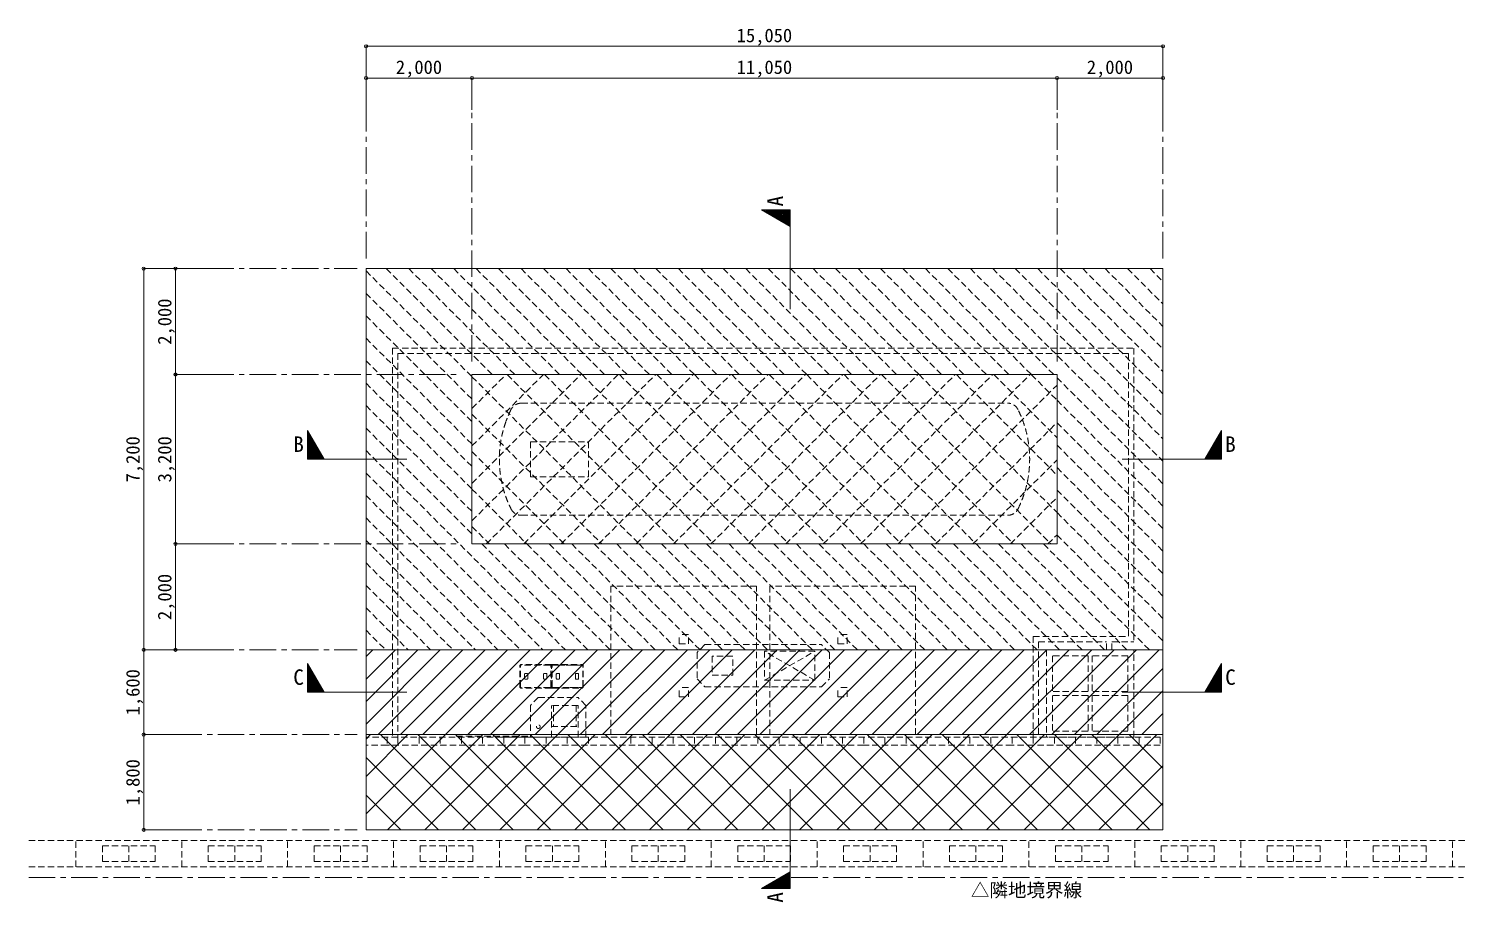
# Model space of a CAD drawing. Units: millimetres at full size, sheet at 1:100. Extents: x -42050 to 42050, y -29700 to 29700.
# Drawn here: x -17186 to 9982, y -8574 to 7923 of the extents above; entities that cross this region are included whole.
import ezdxf
from ezdxf.enums import TextEntityAlignment as Align

# ---------------------------------------------------------------- set-up
doc = ezdxf.new("R2010")
doc.units = ezdxf.units.MM
doc.header["$LTSCALE"] = 100
doc.header["$PDMODE"] = 32
doc.header["$PDSIZE"] = 60
doc.linetypes.add('CHAIN1', pattern=[8, 5, -1, 1, -1])
doc.linetypes.add('DASHED1', pattern=[1.8, 1.2, -0.6])
for name, color, linetype, lineweight in [('0-0_境界線', 7, 'DASHED1', 9), ('0-1_', 2, 'Continuous', 18), ('0-7_寸法', 7, 'Continuous', 5), ('0-8_雑１', 4, 'Continuous', 5), ('0-E_補助線', 4, 'Continuous', 5), ('0-F_通り芯', 4, 'Continuous', 5)]:
    doc.layers.add(name, color=color, linetype=linetype, lineweight=lineweight)
doc.styles.add('ＭＳ ゴシック', font='')
doc.styles.get('ＭＳ ゴシック').set_extended_font_data('MS Gothic')

msp = doc.modelspace()

# ---------------------------------------------------------------- linework, layer by layer
at = {"layer": '0-0_境界線'}
for p, q in [((-10314.6, 1892.8), (3685.4, 1892.8)), ((-10314.6, 1892.8), (-10314.6, -5457.2)), ((-10214.6, 1792.8), (3585.4, 1792.8)), ((-10214.6, 1792.8), (-10214.6, -5457.2)), ((3585.4, 1792.8), (3585.4, -3557.2)), ((3685.4, 1892.8), (3685.4, -3657.2)), ((-8814.6, -1807.2), (-8814.6, 1392.8)), ((-7881.6, 850.8), (1302.4, 850.8)), ((-7711.5, 122.8), (-6611.5, 122.8)), ((-7881.6, -1265.2), (1302.4, -1265.2)), ((2235.4, -1807.2), (-8814.6, -1807.2)), ((-4727.1, -3519.7), (-4902.1, -3519.7)), ((-4902.1, -3694.7), (-4902.1, -3519.7)), ((-4727.1, -3694.7), (-4727.1, -3519.7)), ((-1727.1, -3519.7), (-1902.1, -3519.7)), ((-1902.1, -3694.7), (-1902.1, -3519.7)), ((-1727.1, -3694.7), (-1727.1, -3519.7)), ((-4902.1, -3694.7), (-4727.1, -3694.7)), ((-4414.6, -3707.2), (-2214.6, -3707.2)), ((-2064.6, -3857.2), (-2214.6, -3707.2)), ((-1902.1, -3694.7), (-1727.1, -3694.7)), ((1785.4, -3557.2), (1785.4, -5457.2)), ((1785.4, -3557.2), (3585.4, -3557.2)), ((1885.4, -3657.2), (1885.4, -5457.2)), ((1885.4, -3657.2), (3172.1, -3657.2)), ((3172.1, -3807.2), (3172.1, -3657.2)), ((-3289.6, -4382.2), (-2339.6, -3832.2)), ((-2339.6, -4382.2), (-3289.6, -3832.2)), ((-2064.6, -3857.2), (-2064.6, -4357.2)), ((2035.4, -3807.2), (2035.4, -5457.2)), ((2035.4, -3807.2), (3685.4, -3807.2)), ((2150.4, -3922.2), (2150.4, -4592.2)), ((2820.4, -3922.2), (2150.4, -3922.2)), ((2820.4, -3922.2), (2820.4, -4592.2)), ((2900.4, -3922.2), (2900.4, -4592.2)), ((3570.4, -3922.2), (2900.4, -3922.2)), ((3570.4, -3922.2), (3570.4, -4592.2)), ((3685.4, -5457.2), (3685.4, -3807.2)), ((-7911.6, -4501.7), (-7911.6, -4111.7)), ((-7899.6, -4501.7), (-7899.6, -4111.7)), ((-7317.6, -4081.7), (-7881.6, -4081.7)), ((-7341.6, -4093.7), (-7881.6, -4093.7)), ((-7821.6, -4348.7), (-7821.6, -4264.7)), ((-7809.6, -4252.7), (-7773.6, -4252.7)), ((-7761.6, -4348.7), (-7761.6, -4264.7)), ((-7461.6, -4348.7), (-7461.6, -4264.7)), ((-7413.6, -4252.7), (-7449.6, -4252.7)), ((-7401.6, -4348.7), (-7401.6, -4264.7)), ((-7323.6, -4501.7), (-7323.6, -4111.7)), ((-7311.6, -4525.7), (-7311.6, -4087.7)), ((-7305.6, -4081.7), (-6741.6, -4081.7)), ((-7299.6, -4501.7), (-7299.6, -4111.7)), ((-7281.6, -4093.7), (-7059.6, -4093.7)), ((-6741.6, -4093.7), (-7281.6, -4093.7)), ((-7221.6, -4348.7), (-7221.6, -4264.7)), ((-7209.6, -4252.7), (-7173.6, -4252.7)), ((-7161.6, -4348.7), (-7161.6, -4264.7)), ((-6963.6, -4093.7), (-6741.6, -4093.7)), ((-6861.6, -4348.7), (-6861.6, -4264.7)), ((-6813.6, -4252.7), (-6849.6, -4252.7)), ((-6801.6, -4348.7), (-6801.6, -4264.7)), ((-6723.6, -4501.7), (-6723.6, -4111.7)), ((-6711.6, -4501.7), (-6711.6, -4111.7)), ((-7341.6, -4519.7), (-7881.6, -4519.7)), ((-7317.6, -4531.7), (-7881.6, -4531.7)), ((-7809.6, -4360.7), (-7773.6, -4360.7)), ((-7413.6, -4360.7), (-7449.6, -4360.7)), ((-7305.6, -4531.7), (-7053.6, -4531.7)), ((-7281.6, -4519.7), (-7053.6, -4519.7)), ((-7281.6, -4519.7), (-6741.6, -4519.7)), ((-7209.6, -4360.7), (-7173.6, -4360.7)), ((-7096.5, -4531.7), (-6741.6, -4531.7)), ((-6969.6, -4519.7), (-6741.6, -4519.7)), ((-6813.6, -4360.7), (-6849.6, -4360.7)), ((-4727.1, -4519.7), (-4902.1, -4519.7)), ((-4902.1, -4694.7), (-4902.1, -4519.7)), ((-4727.1, -4694.7), (-4727.1, -4519.7)), ((-4564.6, -4357.2), (-4414.6, -4507.2)), ((-4414.6, -4507.2), (-2214.6, -4507.2)), ((-2214.6, -4507.2), (-2064.6, -4357.2)), ((-1727.1, -4519.7), (-1902.1, -4519.7)), ((-1902.1, -4694.7), (-1902.1, -4519.7)), ((-1727.1, -4694.7), (-1727.1, -4519.7)), ((2820.4, -4592.2), (2150.4, -4592.2)), ((3570.4, -4592.2), (2900.4, -4592.2)), ((-7561.6, -4706.7), (-6811.6, -4706.7)), ((-7276.6, -4856.7), (-7276.6, -5256.2)), ((-6846.6, -4856.7), (-6846.6, -5256.2)), ((-4902.1, -4694.7), (-4727.1, -4694.7)), ((-1902.1, -4694.7), (-1727.1, -4694.7)), ((2150.4, -4672.2), (2150.4, -5342.2)), ((2820.4, -4672.2), (2150.4, -4672.2)), ((2820.4, -4672.2), (2820.4, -5342.2)), ((2900.4, -4672.2), (2900.4, -5342.2)), ((3570.4, -4672.2), (2900.4, -4672.2)), ((3570.4, -4672.2), (3570.4, -5342.2)), ((-7311.6, -5256.2), (-6811.6, -5256.2)), ((-3189.6, -5407.2), (-439.6, -5407.2)), ((2820.4, -5342.2), (2150.4, -5342.2)), ((3570.4, -5342.2), (2900.4, -5342.2)), ((4185.4, -5457.2), (-10814.6, -5457.2)), ((-10814.6, -5457.2), (-10814.6, -5607.2)), ((-10414.6, -5607.2), (-10814.6, -5607.2)), ((-10414.6, -5457.2), (-10414.6, -5607.2)), ((-8214.6, -5607.2), (-10414.6, -5607.2)), ((-10214.6, -5457.2), (-10214.6, -5607.2)), ((-9814.6, -5457.2), (-9814.6, -5607.2)), ((-9414.6, -5457.2), (-9414.6, -5607.2)), ((-9111.6, -5436.7), (-8811.6, -5436.7)), ((-9014.6, -5457.2), (-9014.6, -5607.2)), ((-8761.6, -5436.7), (-8461.6, -5436.7)), ((-8614.6, -5457.2), (-8614.6, -5607.2)), ((-8411.6, -5436.7), (-8111.6, -5436.7)), ((-7216, -5456.7), (-8266, -5456.7)), ((-8214.6, -5457.2), (-8214.6, -5607.2)), ((-7814.6, -5607.2), (-8214.6, -5607.2)), ((-8061.6, -5436.7), (-7761.6, -5436.7)), ((-7814.6, -5457.2), (-7814.6, -5607.2)), ((-5014.6, -5607.2), (-7814.6, -5607.2)), ((-6661.6, -5456.7), (-7711.6, -5456.7)), ((-7414.6, -5457.2), (-7414.6, -5607.2)), ((-7014.6, -5457.2), (-7014.6, -5607.2)), ((-6614.6, -5457.2), (-6614.6, -5607.2)), ((-5814.6, -5457.2), (-5814.6, -5607.2)), ((-5414.6, -5457.2), (-5414.6, -5607.2)), ((-5014.6, -5457.2), (-5014.6, -5607.2)), ((-4614.6, -5607.2), (-5014.6, -5607.2)), ((-4614.6, -5457.2), (-4614.6, -5607.2)), ((-1814.6, -5607.2), (-4614.6, -5607.2)), ((-4214.6, -5457.2), (-4214.6, -5607.2)), ((-3814.6, -5457.2), (-3814.6, -5607.2)), ((-3414.6, -5457.2), (-3414.6, -5607.2)), ((-3014.6, -5457.2), (-3014.6, -5607.2)), ((-2614.6, -5457.2), (-2614.6, -5607.2)), ((-2214.6, -5457.2), (-2214.6, -5607.2)), ((-1814.6, -5457.2), (-1814.6, -5607.2)), ((-1414.6, -5607.2), (-1814.6, -5607.2)), ((-1414.6, -5457.2), (-1414.6, -5607.2)), ((1385.4, -5607.2), (-1414.6, -5607.2)), ((-1014.6, -5457.2), (-1014.6, -5607.2)), ((-614.6, -5457.2), (-614.6, -5607.2)), ((-214.6, -5457.2), (-214.6, -5607.2)), ((185.4, -5457.2), (185.4, -5607.2)), ((585.4, -5457.2), (585.4, -5607.2)), ((985.4, -5457.2), (985.4, -5607.2)), ((1385.4, -5457.2), (1385.4, -5607.2)), ((1785.4, -5607.2), (1385.4, -5607.2)), ((1785.4, -5457.2), (1785.4, -5607.2)), ((3785.4, -5607.2), (1785.4, -5607.2)), ((3685.4, -5457.2), (2035.4, -5457.2)), ((2185.4, -5457.2), (2185.4, -5607.2)), ((2585.4, -5457.2), (2585.4, -5607.2)), ((2985.4, -5457.2), (2985.4, -5607.2)), ((3385.4, -5457.2), (3385.4, -5607.2)), ((3785.4, -5457.2), (3785.4, -5607.2)), ((4185.4, -5607.2), (3785.4, -5607.2)), ((4185.4, -5457.2), (4185.4, -5607.2)), ((-17185.5, -7407.2), (9982.5, -7407.2)), ((-16296, -7907.2), (-16296, -7407.2)), ((-15796, -7507.2), (-14796, -7507.2)), ((-15796, -7807.2), (-15796, -7507.2)), ((-15296, -7507.2), (-15296, -7807.2)), ((-14796, -7807.2), (-14796, -7507.2)), ((-14296, -7907.2), (-14296, -7407.2)), ((-13796, -7507.2), (-12796, -7507.2)), ((-13796, -7807.2), (-13796, -7507.2)), ((-13296, -7507.2), (-13296, -7807.2)), ((-12796, -7807.2), (-12796, -7507.2)), ((-12296, -7907.2), (-12296, -7407.2)), ((-11796, -7507.2), (-10796, -7507.2)), ((-11796, -7807.2), (-11796, -7507.2)), ((-11296, -7507.2), (-11296, -7807.2)), ((-10796, -7807.2), (-10796, -7507.2)), ((-10296, -7907.2), (-10296, -7407.2)), ((-9796, -7507.2), (-8796, -7507.2)), ((-9796, -7807.2), (-9796, -7507.2)), ((-9296, -7507.2), (-9296, -7807.2)), ((-8796, -7807.2), (-8796, -7507.2)), ((-8296, -7907.2), (-8296, -7407.2)), ((-7796, -7507.2), (-6796, -7507.2)), ((-7796, -7807.2), (-7796, -7507.2)), ((-7296, -7507.2), (-7296, -7807.2)), ((-6796, -7807.2), (-6796, -7507.2)), ((-6296, -7907.2), (-6296, -7407.2)), ((-5796, -7507.2), (-4796, -7507.2)), ((-5796, -7807.2), (-5796, -7507.2)), ((-5296, -7507.2), (-5296, -7807.2)), ((-4796, -7807.2), (-4796, -7507.2)), ((-4296, -7907.2), (-4296, -7407.2)), ((-3796, -7507.2), (-2796, -7507.2)), ((-3796, -7807.2), (-3796, -7507.2)), ((-3296, -7507.2), (-3296, -7807.2)), ((-2796, -7807.2), (-2796, -7507.2)), ((-2296, -7907.2), (-2296, -7407.2)), ((-1796, -7507.2), (-796, -7507.2)), ((-1796, -7807.2), (-1796, -7507.2)), ((-1296, -7507.2), (-1296, -7807.2)), ((-796, -7807.2), (-796, -7507.2)), ((-296, -7907.2), (-296, -7407.2)), ((204, -7507.2), (1204, -7507.2)), ((204, -7807.2), (204, -7507.2)), ((704, -7507.2), (704, -7807.2)), ((1204, -7807.2), (1204, -7507.2)), ((1704, -7907.2), (1704, -7407.2)), ((2204, -7507.2), (3204, -7507.2)), ((2204, -7807.2), (2204, -7507.2)), ((2704, -7507.2), (2704, -7807.2)), ((3204, -7807.2), (3204, -7507.2)), ((3704, -7907.2), (3704, -7407.2)), ((4204, -7507.2), (5204, -7507.2)), ((4204, -7807.2), (4204, -7507.2)), ((4704, -7507.2), (4704, -7807.2)), ((5204, -7807.2), (5204, -7507.2)), ((5704, -7907.2), (5704, -7407.2)), ((6204, -7507.2), (7204, -7507.2)), ((6204, -7807.2), (6204, -7507.2)), ((6704, -7507.2), (6704, -7807.2)), ((7204, -7807.2), (7204, -7507.2)), ((7704, -7907.2), (7704, -7407.2)), ((8204, -7507.2), (9204, -7507.2)), ((8204, -7807.2), (8204, -7507.2)), ((8704, -7507.2), (8704, -7807.2)), ((9204, -7807.2), (9204, -7507.2)), ((9704, -7907.2), (9704, -7407.2)), ((-15796, -7807.2), (-14796, -7807.2)), ((-13796, -7807.2), (-12796, -7807.2)), ((-11796, -7807.2), (-10796, -7807.2)), ((-9796, -7807.2), (-8796, -7807.2)), ((-7796, -7807.2), (-6796, -7807.2)), ((-5796, -7807.2), (-4796, -7807.2)), ((-3796, -7807.2), (-2796, -7807.2)), ((-1796, -7807.2), (-796, -7807.2)), ((204, -7807.2), (1204, -7807.2)), ((2204, -7807.2), (3204, -7807.2)), ((4204, -7807.2), (5204, -7807.2)), ((6204, -7807.2), (7204, -7807.2)), ((8204, -7807.2), (9204, -7807.2)), ((-17185.5, -7907.2), (9982.5, -7907.2))]:
    msp.add_line(p, q, dxfattribs=at)
for points in [[(2235.4, -1807.2), (2235.4, 1392.8), (-8814.6, 1392.8)], [(-7711.5, 122.8), (-7711.5, -537.2), (-6611.5, -537.2), (-6611.5, 122.8)], [(-439.6, -5407.2), (-439.6, -2607.2), (-3189.6, -2607.2), (-3189.6, -5407.2)], [(-4414.6, -3707.2), (-4564.6, -3857.2), (-4564.6, -4357.2)], [(3272.1, -3807.2), (3272.1, -3657.2), (3685.4, -3657.2)], [(-7561.6, -4706.7), (-7711.6, -4856.7), (-7711.6, -5456.7)], [(-6811.6, -5456.7), (-7311.6, -5456.7), (-7311.6, -4856.7)], [(-6811.6, -5456.7), (-6811.6, -4856.7), (-7311.6, -4856.7)], [(-6661.6, -5456.7), (-6661.6, -4856.7), (-6811.6, -4706.7)]]:
    msp.add_lwpolyline(points, dxfattribs=at)
for points in [[(-3439.6, -5407.2), (-3439.6, -2607.2), (-6189.6, -2607.2), (-6189.6, -5407.2)], [(-4279.6, -3927.2), (-4279.6, -4287.2), (-3889.6, -4287.2), (-3889.6, -3927.2)], [(-2339.6, -4382.2), (-2339.6, -3832.2), (-3289.6, -3832.2), (-3289.6, -4382.2)]]:
    msp.add_lwpolyline(points, close=True, dxfattribs=at)
msp.add_circle((-7561.6, -5257.2), 35, dxfattribs=at)
for centre, radius, start, end in [((-7881.7, 632.8), 219, 90, 153.6122), ((1302.4, 632.8), 219, 26.3878, 90), ((-6188.6, -207.2), 2109, 153.6122, 160.16468), ((-390.6, -207.2), 2109, 333.6122, 26.3878), ((-6188.6, -207.2), 2109, 160.16468, 206.3878), ((-7881.7, -1047.2), 219, 206.3878, 270), ((1302.4, -1047.2), 219, 270, 333.6122), ((-7881.6, -4111.7), 30, 90, 180), ((-7881.6, -4111.7), 18, 90, 180), ((-7809.6, -4264.7), 12, 90, 180), ((-7773.6, -4264.7), 12, 0, 90), ((-7449.6, -4264.7), 12, 90, 180), ((-7413.6, -4264.7), 12, 0, 90), ((-7341.6, -4111.7), 18, 0, 90), ((-7317.6, -4087.7), 6, 0, 90), ((-7305.6, -4087.7), 6, 90, 180), ((-7281.6, -4111.7), 18, 90, 180), ((-7209.6, -4264.7), 12, 90, 180), ((-7173.6, -4264.7), 12, 0, 90), ((-6849.6, -4264.7), 12, 90, 180), ((-6813.6, -4264.7), 12, 0, 90), ((-6741.6, -4111.7), 30, 0, 90), ((-6741.6, -4111.7), 18, 0, 90), ((-7881.6, -4501.7), 30, 180, 270), ((-7881.6, -4501.7), 18, 180, 270), ((-7809.6, -4348.7), 12, 180, 270), ((-7773.6, -4348.7), 12, 270, 0), ((-7449.6, -4348.7), 12, 180, 270), ((-7413.6, -4348.7), 12, 270, 0), ((-7341.6, -4501.7), 18, 270, 0), ((-7317.6, -4525.7), 6, 270, 0), ((-7305.6, -4525.7), 6, 180, 270), ((-7281.6, -4501.7), 18, 180, 270), ((-7209.6, -4348.7), 12, 180, 270), ((-7173.6, -4348.7), 12, 270, 0), ((-6849.6, -4348.7), 12, 180, 270), ((-6813.6, -4348.7), 12, 270, 0), ((-6741.6, -4501.7), 30, 270, 0), ((-6741.6, -4501.7), 18, 270, 0)]:
    msp.add_arc(centre, radius, start, end, dxfattribs=at)
at = {"layer": '0-1_'}
for p, q in [((-3346.7, 4501), (-2802.1, 4501)), ((-3346.7, 4501), (-2802.1, 4186.5)), ((-3333, 4493.1), (-3325.1, 4501)), ((-3315.1, 4482.7), (-3296.8, 4501)), ((-3297.2, 4472.3), (-3268.6, 4501)), ((-3279.2, 4462), (-3240.3, 4501)), ((-3261.3, 4451.6), (-3212, 4501)), ((-3243.4, 4441.3), (-3183.7, 4501)), ((-3225.4, 4430.9), (-3155.4, 4501)), ((-3207.5, 4420.6), (-3127.1, 4501)), ((-3189.6, 4410.2), (-3098.8, 4501)), ((-3171.6, 4399.9), (-3070.6, 4501)), ((-3153.7, 4389.5), (-3042.3, 4501)), ((-3135.8, 4379.2), (-3014, 4501)), ((-3117.8, 4368.8), (-2985.7, 4501)), ((-3099.9, 4358.5), (-2957.4, 4501)), ((-3082, 4348.1), (-2929.1, 4501)), ((-3064, 4337.8), (-2900.9, 4501)), ((-3046.1, 4327.4), (-2872.6, 4501)), ((-3028.2, 4317.1), (-2844.3, 4501)), ((-3010.3, 4306.7), (-2816, 4501)), ((-2992.3, 4296.4), (-2802.1, 4486.6)), ((-2974.4, 4286), (-2802.1, 4458.3)), ((-2956.5, 4275.6), (-2802.1, 4430)), ((-2938.5, 4265.3), (-2802.1, 4401.7)), ((-2920.6, 4254.9), (-2802.1, 4373.4)), ((-2802.1, 2624.2), (-2802.1, 4501)), ((-2902.7, 4244.6), (-2802.1, 4345.2)), ((-2884.7, 4234.2), (-2802.1, 4316.9)), ((-2866.8, 4223.9), (-2802.1, 4288.6)), ((-2848.9, 4213.5), (-2802.1, 4260.3)), ((-2830.9, 4203.2), (-2802.1, 4232)), ((-2813, 4192.8), (-2802.1, 4203.7)), ((-10814.6, 3392.8), (4235.4, 3392.8)), ((-10814.6, 3392.8), (-10814.6, -3807.2)), ((4235.4, 3392.8), (4235.4, -7207.2)), ((-11922.8, 337.4), (-11922.8, -207.2)), ((-11922.8, 337.4), (-11608.4, -207.2)), ((-11914.9, 323.7), (-11922.8, 315.8)), ((-11904.6, 305.8), (-11922.8, 287.5)), ((-11894.2, 287.8), (-11922.8, 259.2)), ((5343.6, 337.4), (5029.1, -207.2)), ((5314.9, 287.8), (5343.6, 259.2)), ((5325.3, 305.8), (5343.6, 287.5)), ((5335.6, 323.7), (5343.6, 315.8)), ((5343.6, 337.4), (5343.6, -207.2)), ((-11883.9, 269.9), (-11922.8, 230.9)), ((-11873.5, 252), (-11922.8, 202.6)), ((-11863.2, 234), (-11922.8, 174.4)), ((-11852.8, 216.1), (-11922.8, 146.1)), ((-11842.5, 198.2), (-11922.8, 117.8)), ((-11832.1, 180.2), (-11922.8, 89.5)), ((-11821.7, 162.3), (-11922.8, 61.2)), ((-11811.4, 144.4), (-11922.8, 32.9)), ((-11801, 126.4), (-11922.8, 4.7)), ((-11790.7, 108.5), (-11922.8, -23.6)), ((-11780.3, 90.6), (-11922.8, -51.9)), ((-11770, 72.6), (-11922.8, -80.2)), ((-11759.6, 54.7), (-11922.8, -108.5)), ((-11749.3, 36.8), (-11922.8, -136.8)), ((-11738.9, 18.9), (-11922.8, -165)), ((-11728.6, 0.9), (-11922.8, -193.3)), ((5149.3, 0.9), (5343.6, -193.3)), ((5159.7, 18.9), (5343.6, -165)), ((5170, 36.8), (5343.6, -136.8)), ((5180.4, 54.7), (5343.6, -108.5)), ((5190.7, 72.6), (5343.6, -80.2)), ((5201.1, 90.6), (5343.6, -51.9)), ((5211.4, 108.5), (5343.6, -23.6)), ((5221.8, 126.4), (5343.6, 4.7)), ((5232.1, 144.4), (5343.6, 32.9)), ((5242.5, 162.3), (5343.6, 61.2)), ((5252.8, 180.2), (5343.6, 89.5)), ((5263.2, 198.2), (5343.6, 117.8)), ((5273.5, 216.1), (5343.6, 146.1)), ((5283.9, 234), (5343.6, 174.4)), ((5294.2, 252), (5343.6, 202.6)), ((5304.6, 269.9), (5343.6, 230.9)), ((-10046, -207.2), (-11922.8, -207.2)), ((-11718.2, -17), (-11908.4, -207.2)), ((-11707.9, -34.9), (-11880.2, -207.2)), ((-11697.5, -52.9), (-11851.9, -207.2)), ((-11687.2, -70.8), (-11823.6, -207.2)), ((-11676.8, -88.7), (-11795.3, -207.2)), ((-11666.5, -106.7), (-11767, -207.2)), ((-11656.1, -124.6), (-11738.7, -207.2)), ((-11645.7, -142.5), (-11710.4, -207.2)), ((-11635.4, -160.5), (-11682.2, -207.2)), ((-11625, -178.4), (-11653.9, -207.2)), ((-11614.7, -196.3), (-11625.6, -207.2)), ((3466.8, -207.2), (5343.6, -207.2)), ((5035.4, -196.3), (5046.3, -207.2)), ((5045.8, -178.4), (5074.6, -207.2)), ((5056.1, -160.5), (5102.9, -207.2)), ((5066.5, -142.5), (5131.2, -207.2)), ((5076.8, -124.6), (5159.5, -207.2)), ((5087.2, -106.7), (5187.7, -207.2)), ((5097.5, -88.7), (5216, -207.2)), ((5107.9, -70.8), (5244.3, -207.2)), ((5118.2, -52.9), (5272.6, -207.2)), ((5128.6, -34.9), (5300.9, -207.2)), ((5138.9, -17), (5329.2, -207.2)), ((-11922.8, -4062.6), (-11922.8, -4607.2)), ((-11922.8, -4062.6), (-11608.4, -4607.2)), ((-10814.6, -7207.2), (-10814.6, -3807.2)), ((-10814.6, -3807.2), (4235.4, -3807.2)), ((5343.6, -4062.6), (5029.1, -4607.2)), ((5343.6, -4062.6), (5343.6, -4607.2)), ((-11914.9, -4076.3), (-11922.8, -4084.2)), ((-11904.6, -4094.2), (-11922.8, -4112.5)), ((-11894.2, -4112.2), (-11922.8, -4140.8)), ((-11883.9, -4130.1), (-11922.8, -4169.1)), ((-11873.5, -4148), (-11922.8, -4197.3)), ((-11863.2, -4166), (-11922.8, -4225.6)), ((-11852.8, -4183.9), (-11922.8, -4253.9)), ((-11842.5, -4201.8), (-11922.8, -4282.2)), ((-11832.1, -4219.8), (-11922.8, -4310.5)), ((-11821.7, -4237.7), (-11922.8, -4338.8)), ((-11811.4, -4255.6), (-11922.8, -4367.1)), ((-11801, -4273.6), (-11922.8, -4395.3)), ((-11790.7, -4291.5), (-11922.8, -4423.6)), ((-11780.3, -4309.4), (-11922.8, -4451.9)), ((-11770, -4327.4), (-11922.8, -4480.2)), ((-11759.6, -4345.3), (-11922.8, -4508.5)), ((5180.4, -4345.3), (5343.6, -4508.5)), ((5190.7, -4327.4), (5343.6, -4480.2)), ((5201.1, -4309.4), (5343.6, -4451.9)), ((5211.4, -4291.5), (5343.6, -4423.6)), ((5221.8, -4273.6), (5343.6, -4395.3)), ((5232.1, -4255.6), (5343.6, -4367.1)), ((5242.5, -4237.7), (5343.6, -4338.8)), ((5252.8, -4219.8), (5343.6, -4310.5)), ((5263.2, -4201.8), (5343.6, -4282.2)), ((5273.5, -4183.9), (5343.6, -4253.9)), ((5283.9, -4166), (5343.6, -4225.6)), ((5294.2, -4148), (5343.6, -4197.3)), ((5304.6, -4130.1), (5343.6, -4169.1)), ((5314.9, -4112.2), (5343.6, -4140.8)), ((5325.3, -4094.2), (5343.6, -4112.5)), ((5335.6, -4076.3), (5343.6, -4084.2)), ((-11749.3, -4363.2), (-11922.8, -4536.8)), ((-11738.9, -4381.1), (-11922.8, -4565)), ((-11728.6, -4399.1), (-11922.8, -4593.3)), ((-10046, -4607.2), (-11922.8, -4607.2)), ((-11718.2, -4417), (-11908.4, -4607.2)), ((-11707.9, -4434.9), (-11880.2, -4607.2)), ((-11697.5, -4452.9), (-11851.9, -4607.2)), ((-11687.2, -4470.8), (-11823.6, -4607.2)), ((-11676.8, -4488.7), (-11795.3, -4607.2)), ((-11666.5, -4506.7), (-11767, -4607.2)), ((-11656.1, -4524.6), (-11738.7, -4607.2)), ((-11645.7, -4542.5), (-11710.4, -4607.2)), ((-11635.4, -4560.5), (-11682.2, -4607.2)), ((-11625, -4578.4), (-11653.9, -4607.2)), ((-11614.7, -4596.3), (-11625.6, -4607.2)), ((3466.8, -4607.2), (5343.6, -4607.2)), ((5035.4, -4596.3), (5046.3, -4607.2)), ((5045.8, -4578.4), (5074.6, -4607.2)), ((5056.1, -4560.5), (5102.9, -4607.2)), ((5066.5, -4542.5), (5131.2, -4607.2)), ((5076.8, -4524.6), (5159.5, -4607.2)), ((5087.2, -4506.7), (5187.7, -4607.2)), ((5097.5, -4488.7), (5216, -4607.2)), ((5107.9, -4470.8), (5244.3, -4607.2)), ((5118.2, -4452.9), (5272.6, -4607.2)), ((5128.6, -4434.9), (5300.9, -4607.2)), ((5138.9, -4417), (5329.2, -4607.2)), ((5149.3, -4399.1), (5343.6, -4593.3)), ((5159.7, -4381.1), (5343.6, -4565)), ((5170, -4363.2), (5343.6, -4536.8)), ((-10814.6, -5407.2), (4235.4, -5407.2)), ((-2802.1, -6438.6), (-2802.1, -8315.4)), ((-10814.6, -7207.2), (4235.4, -7207.2)), ((-3346.7, -8315.4), (-2802.1, -8001)), ((-3046.1, -8141.9), (-2872.6, -8315.4)), ((-3028.2, -8131.5), (-2844.3, -8315.4)), ((-3010.3, -8121.2), (-2816, -8315.4)), ((-2992.3, -8110.8), (-2802.1, -8301)), ((-2974.4, -8100.5), (-2802.1, -8272.7)), ((-2956.5, -8090.1), (-2802.1, -8244.5)), ((-2938.5, -8079.8), (-2802.1, -8216.2)), ((-2920.6, -8069.4), (-2802.1, -8187.9)), ((-2902.7, -8059), (-2802.1, -8159.6)), ((-2884.7, -8048.7), (-2802.1, -8131.3)), ((-2866.8, -8038.3), (-2802.1, -8103)), ((-2848.9, -8028), (-2802.1, -8074.8)), ((-2830.9, -8017.6), (-2802.1, -8046.5)), ((-2813, -8007.3), (-2802.1, -8018.2)), ((-3346.7, -8315.4), (-2802.1, -8315.4)), ((-3333, -8307.5), (-3325.1, -8315.4)), ((-3315.1, -8297.2), (-3296.8, -8315.4)), ((-3297.2, -8286.8), (-3268.6, -8315.4)), ((-3279.2, -8276.5), (-3240.3, -8315.4)), ((-3261.3, -8266.1), (-3212, -8315.4)), ((-3243.4, -8255.7), (-3183.7, -8315.4)), ((-3225.4, -8245.4), (-3155.4, -8315.4)), ((-3207.5, -8235), (-3127.1, -8315.4)), ((-3189.6, -8224.7), (-3098.8, -8315.4)), ((-3171.6, -8214.3), (-3070.6, -8315.4)), ((-3153.7, -8204), (-3042.3, -8315.4)), ((-3135.8, -8193.6), (-3014, -8315.4)), ((-3117.8, -8183.3), (-2985.7, -8315.4)), ((-3099.9, -8172.9), (-2957.4, -8315.4)), ((-3082, -8162.6), (-2929.1, -8315.4)), ((-3064, -8152.2), (-2900.9, -8315.4))]:
    msp.add_line(p, q, dxfattribs=at)
for points in [[(-8814.6, 1392.8), (2235.4, 1392.8), (2235.4, -1807.2)], [(2235.4, -1807.2), (-8814.6, -1807.2), (-8814.6, 1392.8)]]:
    msp.add_lwpolyline(points, dxfattribs=at)
at = {"layer": '0-7_寸法', "color": 4}
for p, q in [((-10814.6, 7592.8), (4235.4, 7592.8)), ((-10814.6, 7592.8), (-10814.6, 6992.8)), ((4235.4, 7592.8), (4235.4, 6992.8)), ((-10814.6, 6992.8), (-8814.6, 6992.8)), ((-10814.6, 6992.8), (-10814.6, 6392.8)), ((-8814.6, 6992.8), (-8814.6, 6392.8)), ((-8814.6, 6992.8), (2235.4, 6992.8)), ((2235.4, 6992.8), (2235.4, 6392.8)), ((2235.4, 6992.8), (4235.4, 6992.8)), ((4235.4, 6992.8), (4235.4, 6392.8)), ((-15014.6, 3392.8), (-15014.6, -3807.2)), ((-15014.6, 3392.8), (-14414.6, 3392.8)), ((-14414.6, 1392.8), (-14414.6, 3392.8)), ((-14414.6, 3392.8), (-13814.6, 3392.8)), ((-14414.6, -1807.2), (-14414.6, 1392.8)), ((-14414.6, 1392.8), (-13814.6, 1392.8)), ((-14414.6, -3807.2), (-14414.6, -1807.2)), ((-14414.6, -1807.2), (-13814.6, -1807.2)), ((-15014.6, -3807.2), (-15014.6, -5407.2)), ((-15014.6, -3807.2), (-14414.6, -3807.2)), ((-14414.6, -3807.2), (-13814.6, -3807.2)), ((-15014.6, -5407.2), (-14414.6, -5407.2)), ((-15014.6, -5407.2), (-15014.6, -7207.2)), ((-15014.6, -7207.2), (-14414.6, -7207.2))]:
    msp.add_line(p, q, dxfattribs=at)
at = {"layer": '0-7_寸法'}
for p in [(-10814.6, 7592.8), (4235.4, 7592.8), (-10814.6, 6992.8), (-8814.6, 6992.8), (2235.4, 6992.8), (4235.4, 6992.8), (-15014.6, 3392.8), (-14414.6, 3392.8), (-14414.6, 1392.8), (-14414.6, -1807.2), (-15014.6, -3807.2), (-14414.6, -3807.2), (-15014.6, -5407.2), (-15014.6, -7207.2)]:
    msp.add_point(p, dxfattribs=at)
at = {"layer": '0-8_雑１', "linetype": 'DASHED1'}
for p, q in [((-10814.6, 3350.5), (-8814.6, 1350.5)), ((-10432.6, 3392.8), (-8432.6, 1392.8)), ((-10008.3, 3392.8), (-8008.3, 1392.8)), ((-9584.1, 3392.8), (-7584.1, 1392.8)), ((-9159.8, 3392.8), (-7159.8, 1392.8)), ((-8735.6, 3392.8), (-6735.6, 1392.8)), ((-8311.3, 3392.8), (-6311.3, 1392.8)), ((-7887, 3392.8), (-5887, 1392.8)), ((-7462.8, 3392.8), (-5462.8, 1392.8)), ((-7038.5, 3392.8), (-5038.5, 1392.8)), ((-6614.2, 3392.8), (-4614.2, 1392.8)), ((-6190, 3392.8), (-4190, 1392.8)), ((-5765.7, 3392.8), (-3765.7, 1392.8)), ((-5341.4, 3392.8), (-3341.4, 1392.8)), ((-4917.2, 3392.8), (-2917.2, 1392.8)), ((-4492.9, 3392.8), (-2492.9, 1392.8)), ((-4068.6, 3392.8), (-2068.6, 1392.8)), ((-3644.4, 3392.8), (-1644.4, 1392.8)), ((-3220.1, 3392.8), (-1220.1, 1392.8)), ((-2795.9, 3392.8), (-795.9, 1392.8)), ((-2371.6, 3392.8), (-371.6, 1392.8)), ((-1947.3, 3392.8), (52.7, 1392.8)), ((-1523.1, 3392.8), (476.9, 1392.8)), ((-1098.8, 3392.8), (901.2, 1392.8)), ((-674.5, 3392.8), (1325.5, 1392.8)), ((-250.3, 3392.8), (1749.7, 1392.8)), ((174, 3392.8), (2174, 1392.8)), ((598.3, 3392.8), (4235.4, -244.3)), ((1022.5, 3392.8), (4235.4, 179.9)), ((1446.8, 3392.8), (4235.4, 604.2)), ((1871, 3392.8), (4235.4, 1028.5)), ((2295.3, 3392.8), (4235.4, 1452.7)), ((2719.6, 3392.8), (4235.4, 1877)), ((3143.8, 3392.8), (4235.4, 2301.2)), ((3568.1, 3392.8), (4235.4, 2725.5)), ((3992.4, 3392.8), (4235.4, 3149.8)), ((-10814.6, 2926.3), (-8814.6, 926.3)), ((-10814.6, 2502), (-8814.6, 502)), ((-10814.6, 2077.7), (-8814.6, 77.7)), ((-10814.6, 1653.5), (-8814.6, -346.5)), ((-8814.6, -1369.8), (-6052.1, 1392.8)), ((-8814.6, -662.7), (-6759.2, 1392.8)), ((-8814.6, 44.4), (-7466.3, 1392.8)), ((-8814.6, 751.5), (-8173.4, 1392.8)), ((-8545, -1807.2), (-5345, 1392.8)), ((-8149.8, 1392.8), (-4949.8, -1807.2)), ((-7837.8, -1807.2), (-4637.8, 1392.8)), ((-7442.7, 1392.8), (-4242.7, -1807.2)), ((-7130.7, -1807.2), (-3930.7, 1392.8)), ((-6735.6, 1392.8), (-3535.6, -1807.2)), ((-6423.6, -1807.2), (-3223.6, 1392.8)), ((-6028.4, 1392.8), (-2828.4, -1807.2)), ((-5716.5, -1807.2), (-2516.5, 1392.8)), ((-5321.3, 1392.8), (-2121.3, -1807.2)), ((-5009.4, -1807.2), (-1809.4, 1392.8)), ((-4614.2, 1392.8), (-1414.2, -1807.2)), ((-4302.3, -1807.2), (-1102.3, 1392.8)), ((-3907.1, 1392.8), (-707.1, -1807.2)), ((-3595.2, -1807.2), (-395.2, 1392.8)), ((-3200, 1392.8), (0, -1807.2)), ((-2888.1, -1807.2), (311.9, 1392.8)), ((-2492.9, 1392.8), (707.1, -1807.2)), ((-2181, -1807.2), (1019, 1392.8)), ((-1785.8, 1392.8), (1414.2, -1807.2)), ((-1473.9, -1807.2), (1726.1, 1392.8)), ((-1078.7, 1392.8), (2121.3, -1807.2)), ((-371.6, 1392.8), (2235.4, -1214.2)), ((335.5, 1392.8), (2235.4, -507.1)), ((1042.6, 1392.8), (2235.4, 200)), ((1749.7, 1392.8), (2235.4, 907.1)), ((-10814.6, 1229.2), (-8814.6, -770.8)), ((-8814.6, 1350.5), (-5656.9, -1807.2)), ((-766.8, -1807.2), (2235.4, 1194.9)), ((2235.4, 1331.4), (4235.4, -668.6)), ((2235.4, 907.1), (4235.4, -1092.9)), ((-10814.6, 804.9), (-8814.6, -1195.1)), ((-8814.6, 643.4), (-6364, -1807.2)), ((-10814.6, 380.7), (-8814.6, -1619.3)), ((-59.7, -1807.2), (2235.4, 487.8)), ((2235.4, 482.9), (4235.4, -1517.1)), ((2235.4, 58.6), (4235.4, -1941.4)), ((-10814.6, -43.6), (-7051, -3807.2)), ((-8814.6, -63.7), (-7071.1, -1807.2)), ((647.4, -1807.2), (2235.4, -219.3)), ((-10814.6, -467.8), (-7475.3, -3807.2)), ((2235.4, -365.7), (4235.4, -2365.7)), ((-8814.6, -770.8), (-7778.2, -1807.2)), ((2235.4, -789.9), (4235.4, -2789.9)), ((-10814.6, -892.1), (-7899.5, -3807.2)), ((1354.5, -1807.2), (2235.4, -926.4)), ((-10814.6, -1316.4), (-8323.8, -3807.2)), ((2235.4, -1214.2), (4235.4, -3214.2)), ((-8814.6, -1477.9), (-8485.3, -1807.2)), ((-10814.6, -1740.6), (-8748, -3807.2)), ((-8626.7, -1807.2), (-6626.7, -3807.2)), ((-8202.5, -1807.2), (-6202.5, -3807.2)), ((-7778.2, -1807.2), (-5778.2, -3807.2)), ((-7353.9, -1807.2), (-5353.9, -3807.2)), ((-6929.7, -1807.2), (-4929.7, -3807.2)), ((-6505.4, -1807.2), (-4505.4, -3807.2)), ((-6081.1, -1807.2), (-4081.1, -3807.2)), ((-5656.9, -1807.2), (-3656.9, -3807.2)), ((-5232.6, -1807.2), (-3232.6, -3807.2)), ((-4808.3, -1807.2), (-2808.3, -3807.2)), ((-4384.1, -1807.2), (-2384.1, -3807.2)), ((-3959.8, -1807.2), (-1959.8, -3807.2)), ((-3535.6, -1807.2), (-1535.6, -3807.2)), ((-3111.3, -1807.2), (-1111.3, -3807.2)), ((-2687, -1807.2), (-687, -3807.2)), ((-2262.8, -1807.2), (-262.8, -3807.2)), ((-1838.5, -1807.2), (161.5, -3807.2)), ((-1414.2, -1807.2), (585.8, -3807.2)), ((-990, -1807.2), (1010, -3807.2)), ((-565.7, -1807.2), (1434.3, -3807.2)), ((-141.4, -1807.2), (1858.6, -3807.2)), ((282.8, -1807.2), (2282.8, -3807.2)), ((707.1, -1807.2), (2707.1, -3807.2)), ((1131.4, -1807.2), (3131.4, -3807.2)), ((1555.6, -1807.2), (3555.6, -3807.2)), ((1979.9, -1807.2), (3979.9, -3807.2)), ((2061.6, -1807.2), (2235.4, -1633.5)), ((2235.4, -1638.4), (4235.4, -3638.4)), ((-10814.6, -2164.9), (-9172.3, -3807.2)), ((-10814.6, -2589.2), (-9596.6, -3807.2)), ((-10814.6, -3013.4), (-10020.8, -3807.2)), ((-10814.6, -3437.7), (-10445.1, -3807.2))]:
    msp.add_line(p, q, dxfattribs=at)
at = {"layer": '0-8_雑１'}
for p, q in [((-10814.6, -5208.3), (-9413.6, -3807.2)), ((-10814.6, -4784), (-9837.8, -3807.2)), ((-10814.6, -4359.8), (-10262.1, -3807.2)), ((-10814.6, -3935.5), (-10686.4, -3807.2)), ((-10589.3, -5407.2), (-8989.3, -3807.2)), ((-10165.1, -5407.2), (-8565.1, -3807.2)), ((-9740.8, -5407.2), (-8140.8, -3807.2)), ((-9316.5, -5407.2), (-7716.5, -3807.2)), ((-8892.3, -5407.2), (-7292.3, -3807.2)), ((-8468, -5407.2), (-6868, -3807.2)), ((-8043.7, -5407.2), (-6443.7, -3807.2)), ((-7619.5, -5407.2), (-6019.5, -3807.2)), ((-7195.2, -5407.2), (-5595.2, -3807.2)), ((-6770.9, -5407.2), (-5170.9, -3807.2)), ((-6346.7, -5407.2), (-4746.7, -3807.2)), ((-5922.4, -5407.2), (-4322.4, -3807.2)), ((-5498.2, -5407.2), (-3898.2, -3807.2)), ((-5073.9, -5407.2), (-3473.9, -3807.2)), ((-4649.6, -5407.2), (-3049.6, -3807.2)), ((-4225.4, -5407.2), (-2625.4, -3807.2)), ((-3801.1, -5407.2), (-2201.1, -3807.2)), ((-3376.8, -5407.2), (-1776.8, -3807.2)), ((-2952.6, -5407.2), (-1352.6, -3807.2)), ((-2528.3, -5407.2), (-928.3, -3807.2)), ((-2104, -5407.2), (-504, -3807.2)), ((-1679.8, -5407.2), (-79.8, -3807.2)), ((-1255.5, -5407.2), (344.5, -3807.2)), ((-831.2, -5407.2), (768.8, -3807.2)), ((-407, -5407.2), (1193, -3807.2)), ((17.3, -5407.2), (1617.3, -3807.2)), ((441.5, -5407.2), (2041.5, -3807.2)), ((865.8, -5407.2), (2465.8, -3807.2)), ((1290.1, -5407.2), (2890.1, -3807.2)), ((1714.3, -5407.2), (3314.3, -3807.2)), ((2138.6, -5407.2), (3738.6, -3807.2)), ((2562.9, -5407.2), (4162.9, -3807.2)), ((2987.1, -5407.2), (4235.4, -4159)), ((3411.4, -5407.2), (4235.4, -4583.3)), ((3835.7, -5407.2), (4235.4, -5007.5)), ((-10814.6, -6905.3), (-9316.5, -5407.2)), ((-10814.6, -6198.2), (-10023.6, -5407.2)), ((-10814.6, -5491.1), (-10730.7, -5407.2)), ((-10542.2, -5407.2), (-8742.2, -7207.2)), ((-10409.4, -7207.2), (-8609.4, -5407.2)), ((-9835, -5407.2), (-8035, -7207.2)), ((-9702.3, -7207.2), (-7902.3, -5407.2)), ((-9127.9, -5407.2), (-7327.9, -7207.2)), ((-8995.2, -7207.2), (-7195.2, -5407.2)), ((-8420.8, -5407.2), (-6620.8, -7207.2)), ((-8288.1, -7207.2), (-6488.1, -5407.2)), ((-7713.7, -5407.2), (-5913.7, -7207.2)), ((-7581, -7207.2), (-5781, -5407.2)), ((-7006.6, -5407.2), (-5206.6, -7207.2)), ((-6873.9, -7207.2), (-5073.9, -5407.2)), ((-6299.5, -5407.2), (-4499.5, -7207.2)), ((-6166.8, -7207.2), (-4366.8, -5407.2)), ((-5592.4, -5407.2), (-3792.4, -7207.2)), ((-5459.7, -7207.2), (-3659.7, -5407.2)), ((-4885.3, -5407.2), (-3085.3, -7207.2)), ((-4752.6, -7207.2), (-2952.6, -5407.2)), ((-4178.2, -5407.2), (-2378.2, -7207.2)), ((-4045.5, -7207.2), (-2245.5, -5407.2)), ((-3471.1, -5407.2), (-1671.1, -7207.2)), ((-3338.4, -7207.2), (-1538.4, -5407.2)), ((-2764, -5407.2), (-964, -7207.2)), ((-2631.2, -7207.2), (-831.2, -5407.2)), ((-2056.9, -5407.2), (-256.9, -7207.2)), ((-1924.1, -7207.2), (-124.1, -5407.2)), ((-1349.8, -5407.2), (450.2, -7207.2)), ((-1217, -7207.2), (583, -5407.2)), ((-642.7, -5407.2), (1157.3, -7207.2)), ((-509.9, -7207.2), (1290.1, -5407.2)), ((64.4, -5407.2), (1864.4, -7207.2)), ((197.2, -7207.2), (1997.2, -5407.2)), ((771.6, -5407.2), (2571.6, -7207.2)), ((904.3, -7207.2), (2704.3, -5407.2)), ((1478.7, -5407.2), (3278.7, -7207.2)), ((1611.4, -7207.2), (3411.4, -5407.2)), ((2185.8, -5407.2), (3985.8, -7207.2)), ((2318.5, -7207.2), (4118.5, -5407.2)), ((2892.9, -5407.2), (4235.4, -6749.7)), ((3600, -5407.2), (4235.4, -6042.6)), ((-10814.6, -5841.9), (-9449.3, -7207.2)), ((3025.6, -7207.2), (4235.4, -5997.5)), ((-10814.6, -6549), (-10156.4, -7207.2)), ((3732.7, -7207.2), (4235.4, -6704.6))]:
    msp.add_line(p, q, dxfattribs=at)
at = {"layer": '0-E_補助線', "color": 6, "linetype": 'CHAIN1', "lineweight": 20}
msp.add_line((-17185.5, -8107.2), (9982.5, -8107.2), dxfattribs=at)
at = {"layer": '0-F_通り芯', "linetype": 'CHAIN1'}
for p, q in [((-10814.6, 3585.3), (-10814.6, 6392.8)), ((-8814.6, 1637.6), (-8814.6, 6392.8)), ((2235.4, 1637.6), (2235.4, 6392.8)), ((4235.4, 3585.3), (4235.4, 6392.8)), ((-13814.6, 3392.8), (-10982.1, 3392.8)), ((-13814.6, 1392.8), (-9050.3, 1392.8)), ((-13814.6, -1807.2), (-9050.3, -1807.2)), ((-13814.6, -3807.2), (-10982.1, -3807.2)), ((-14414.6, -5407.2), (-10982.1, -5407.2)), ((-14414.6, -7207.2), (-10982.1, -7207.2))]:
    msp.add_line(p, q, dxfattribs=at)

# ---------------------------------------------------------------- texts
at = {"layer": '0-1_', "color": 7, "style": 'ＭＳ ゴシック'}
for p in [(-2852.4, 4568), (-2852.4, -8582.4)]:
    msp.add_text('A', height=293.3, rotation=90, dxfattribs=at).set_placement(p, align=Align.BOTTOM_LEFT)
for s, p in [('B', (-12189.9, -157)), ('B', (5410.6, -157)), ('C', (-12189.9, -4557)), ('C', (5410.6, -4557))]:
    msp.add_text(s, height=293.3, dxfattribs=at).set_placement(p, align=Align.BOTTOM_LEFT)
at = {"layer": '0-7_寸法', "style": 'ＭＳ ゴシック'}
for s, p in [('15,050', (-3814.6, 7592.8)), ('2,000', (-10252.1, 6992.8)), ('11,050', (-3814.6, 6992.8)), ('2,000', (2797.9, 6992.8))]:
    msp.add_text(s, height=256.6, dxfattribs=at).set_placement(p, align=Align.BOTTOM_LEFT)
for s, p in [('2,000', (-14414.6, 1955.3)), ('7,200', (-15014.6, -644.7)), ('3,200', (-14414.6, -644.7)), ('2,000', (-14414.6, -3244.7)), ('1,600', (-15014.6, -5044.7)), ('1,800', (-15014.6, -6744.7))]:
    msp.add_text(s, height=256.6, rotation=90, dxfattribs=at).set_placement(p, align=Align.BOTTOM_LEFT)
at = {"layer": '0-E_補助線', "color": 7, "style": 'ＭＳ ゴシック'}
msp.add_text('△隣地境界線', height=256.6, dxfattribs=at).set_placement((608.1, -8551), align=Align.BOTTOM_LEFT)

doc.saveas('drawing.dxf')
